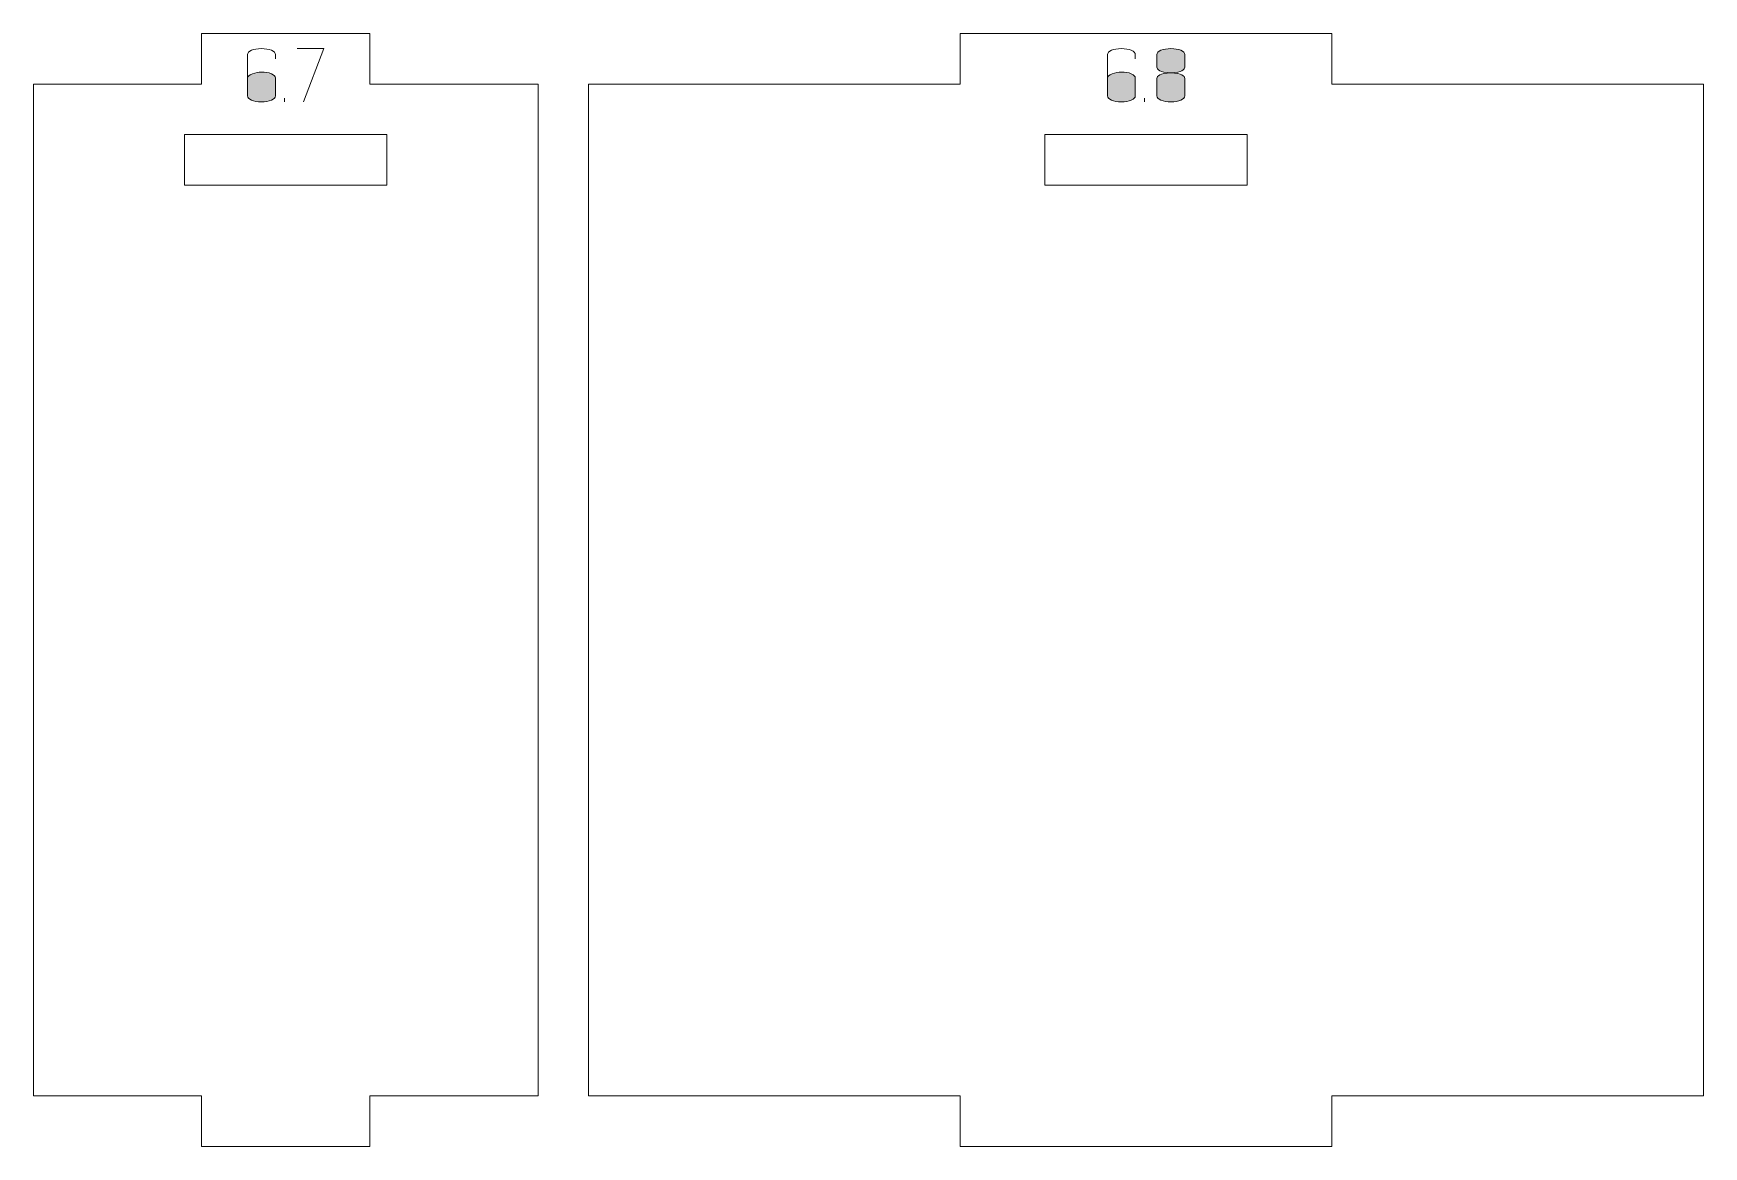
# Model space of a CAD drawing. Header units: centimetres. Extents: x -191 to 212, y -234 to 239.
# Drawn here: x 77.55 to 87.45, y -18.46 to -11.86 of the extents above; entities that cross this region are included whole.
import ezdxf

# ---------------------------------------------------------------- set-up
doc = ezdxf.new("R2010")
doc.units = ezdxf.units.CM
doc.header["$MEASUREMENT"] = 0
doc.layers.add('Capa 1', color=7, linetype='Continuous')

msp = doc.modelspace()

# ---------------------------------------------------------------- hatches: boundary and pattern name
at = {"layer": 'Capa 1', "true_color": 0x3e4095}
h = msp.add_hatch(color=175, dxfattribs=at)
edge = h.paths.add_edge_path()
edge.add_spline(control_points=[(78.90306, -12.26262), (78.87952, -12.26262), (78.85987, -12.25918), (78.84413, -12.2523), (78.82838, -12.24542), (78.82051, -12.23709), (78.82051, -12.22731), (78.82051, -12.22731), (78.82051, -12.12045), (78.82051, -12.12045), (78.82051, -12.12045), (78.82051, -11.98149), (78.82051, -11.98149), (78.82051, -11.97171), (78.82838, -11.96338), (78.84413, -11.9565), (78.85987, -11.94962), (78.87952, -11.94618), (78.90306, -11.94618), (78.9266, -11.94618), (78.94625, -11.94962), (78.96199, -11.9565), (78.97774, -11.96338), (78.98561, -11.97171), (78.98561, -11.98149), (78.98561, -11.98149), (78.98561, -12.00717), (78.98561, -12.00717), (78.98561, -12.00717), (78.98561, -11.98149), (78.98561, -11.98149), (78.98561, -11.97171), (78.97774, -11.96338), (78.96199, -11.9565), (78.94625, -11.94962), (78.9266, -11.94618), (78.90306, -11.94618), (78.87952, -11.94618), (78.85987, -11.94962), (78.84413, -11.9565), (78.82838, -11.96338), (78.82051, -11.97171), (78.82051, -11.98149), (78.82051, -11.98149), (78.82051, -12.12045), (78.82051, -12.12045), (78.82051, -12.11128), (78.83006, -12.1031), (78.84917, -12.09592), (78.86828, -12.08873), (78.88624, -12.08514), (78.90306, -12.08514), (78.9266, -12.08514), (78.94625, -12.08858), (78.96199, -12.09546), (78.97774, -12.10234), (78.98561, -12.11067), (78.98561, -12.12045), (78.98561, -12.12045), (78.98561, -12.22731), (78.98561, -12.22731), (78.98561, -12.23709), (78.97774, -12.24542), (78.96199, -12.2523), (78.94625, -12.25918), (78.9266, -12.26262), (78.90306, -12.26262)], knot_values=[0, 0, 0, 0, 0.0454545, 0.0454545, 0.0454545, 0.0909091, 0.0909091, 0.0909091, 0.1363636, 0.1363636, 0.1363636, 0.1818182, 0.1818182, 0.1818182, 0.2272727, 0.2272727, 0.2272727, 0.2727273, 0.2727273, 0.2727273, 0.3181818, 0.3181818, 0.3181818, 0.3636364, 0.3636364, 0.3636364, 0.4090909, 0.4090909, 0.4090909, 0.4545455, 0.4545455, 0.4545455, 0.5, 0.5, 0.5, 0.5454545, 0.5454545, 0.5454545, 0.5909091, 0.5909091, 0.5909091, 0.6363636, 0.6363636, 0.6363636, 0.6818182, 0.6818182, 0.6818182, 0.7272727, 0.7272727, 0.7272727, 0.7727273, 0.7727273, 0.7727273, 0.8181818, 0.8181818, 0.8181818, 0.8636364, 0.8636364, 0.8636364, 0.9090909, 0.9090909, 0.9090909, 0.9545455, 0.9545455, 0.9545455, 1, 1, 1, 1], degree=3, periodic=1)
h = msp.add_hatch(color=175, dxfattribs=at)
edge = h.paths.add_edge_path()
edge.add_spline(control_points=[(79.15254, -12.26262), (79.15254, -12.26262), (79.27362, -11.94618), (79.27362, -11.94618), (79.27362, -11.94618), (79.11402, -11.94618), (79.11402, -11.94618), (79.11402, -11.94618), (79.27362, -11.94618), (79.27362, -11.94618), (79.27362, -11.94618), (79.15254, -12.26262), (79.15254, -12.26262)], knot_values=[0, 0, 0, 0, 0.25, 0.25, 0.25, 0.5, 0.5, 0.5, 0.75, 0.75, 0.75, 1, 1, 1, 1], degree=3, periodic=1)
h = msp.add_hatch(color=175, dxfattribs=at)
edge = h.paths.add_edge_path()
edge.add_spline(control_points=[(84.00182, -12.26262), (83.97828, -12.26262), (83.95863, -12.25918), (83.94289, -12.2523), (83.92714, -12.24542), (83.91927, -12.23709), (83.91927, -12.22731), (83.91927, -12.22731), (83.91927, -12.12045), (83.91927, -12.12045), (83.91927, -12.12045), (83.91927, -11.98149), (83.91927, -11.98149), (83.91927, -11.97171), (83.92714, -11.96338), (83.94289, -11.9565), (83.95863, -11.94962), (83.97828, -11.94618), (84.00182, -11.94618), (84.02536, -11.94618), (84.04501, -11.94962), (84.06075, -11.9565), (84.0765, -11.96338), (84.08437, -11.97171), (84.08437, -11.98149), (84.08437, -11.98149), (84.08437, -12.00717), (84.08437, -12.00717), (84.08437, -12.00717), (84.08437, -11.98149), (84.08437, -11.98149), (84.08437, -11.97171), (84.0765, -11.96338), (84.06075, -11.9565), (84.04501, -11.94962), (84.02536, -11.94618), (84.00182, -11.94618), (83.97828, -11.94618), (83.95863, -11.94962), (83.94289, -11.9565), (83.92714, -11.96338), (83.91927, -11.97171), (83.91927, -11.98149), (83.91927, -11.98149), (83.91927, -12.12045), (83.91927, -12.12045), (83.91927, -12.11128), (83.92882, -12.1031), (83.94793, -12.09592), (83.96704, -12.08873), (83.985, -12.08514), (84.00182, -12.08514), (84.02536, -12.08514), (84.04501, -12.08858), (84.06075, -12.09546), (84.0765, -12.10234), (84.08437, -12.11067), (84.08437, -12.12045), (84.08437, -12.12045), (84.08437, -12.22731), (84.08437, -12.22731), (84.08437, -12.23709), (84.0765, -12.24542), (84.06075, -12.2523), (84.04501, -12.25918), (84.02536, -12.26262), (84.00182, -12.26262)], knot_values=[0, 0, 0, 0, 0.0454545, 0.0454545, 0.0454545, 0.0909091, 0.0909091, 0.0909091, 0.1363636, 0.1363636, 0.1363636, 0.1818182, 0.1818182, 0.1818182, 0.2272727, 0.2272727, 0.2272727, 0.2727273, 0.2727273, 0.2727273, 0.3181818, 0.3181818, 0.3181818, 0.3636364, 0.3636364, 0.3636364, 0.4090909, 0.4090909, 0.4090909, 0.4545455, 0.4545455, 0.4545455, 0.5, 0.5, 0.5, 0.5454545, 0.5454545, 0.5454545, 0.5909091, 0.5909091, 0.5909091, 0.6363636, 0.6363636, 0.6363636, 0.6818182, 0.6818182, 0.6818182, 0.7272727, 0.7272727, 0.7272727, 0.7727273, 0.7727273, 0.7727273, 0.8181818, 0.8181818, 0.8181818, 0.8636364, 0.8636364, 0.8636364, 0.9090909, 0.9090909, 0.9090909, 0.9545455, 0.9545455, 0.9545455, 1, 1, 1, 1], degree=3, periodic=1)
h = msp.add_hatch(color=175, dxfattribs=at)
edge = h.paths.add_edge_path()
edge.add_spline(control_points=[(84.21278, -12.05579), (84.21278, -12.06374), (84.21844, -12.07092), (84.22975, -12.07734), (84.24106, -12.08376), (84.26292, -12.08804), (84.29533, -12.09018), (84.32774, -12.08804), (84.3496, -12.08376), (84.36091, -12.07734), (84.37222, -12.07092), (84.37788, -12.06374), (84.37788, -12.05579), (84.37788, -12.05579), (84.37788, -11.98149), (84.37788, -11.98149), (84.37788, -11.97171), (84.37001, -11.96338), (84.35426, -11.9565), (84.33852, -11.94962), (84.31887, -11.94618), (84.29533, -11.94618), (84.27179, -11.94618), (84.25214, -11.94962), (84.2364, -11.9565), (84.22065, -11.96338), (84.21278, -11.97171), (84.21278, -11.98149), (84.21278, -11.98149), (84.21278, -12.05579), (84.21278, -12.05579)], knot_values=[0, 0, 0, 0, 0.1, 0.1, 0.1, 0.2, 0.2, 0.2, 0.3, 0.3, 0.3, 0.4, 0.4, 0.4, 0.5, 0.5, 0.5, 0.6, 0.6, 0.6, 0.7, 0.7, 0.7, 0.8, 0.8, 0.8, 0.9, 0.9, 0.9, 1, 1, 1, 1], degree=3, periodic=1)
h = msp.add_hatch(color=175, dxfattribs=at)
edge = h.paths.add_edge_path()
edge.add_spline(control_points=[(84.29533, -12.26262), (84.27179, -12.26262), (84.25214, -12.25918), (84.2364, -12.2523), (84.22065, -12.24542), (84.21278, -12.23709), (84.21278, -12.22731), (84.21278, -12.22731), (84.21278, -12.12412), (84.21278, -12.12412), (84.21278, -12.11586), (84.21844, -12.10868), (84.22975, -12.10257), (84.24106, -12.09645), (84.26292, -12.09232), (84.29533, -12.09018), (84.26292, -12.08804), (84.24106, -12.08376), (84.22975, -12.07734), (84.21844, -12.07092), (84.21278, -12.06374), (84.21278, -12.05579), (84.21278, -12.05579), (84.21278, -11.98149), (84.21278, -11.98149), (84.21278, -11.97171), (84.22065, -11.96338), (84.2364, -11.9565), (84.25214, -11.94962), (84.27179, -11.94618), (84.29533, -11.94618), (84.31887, -11.94618), (84.33852, -11.94962), (84.35426, -11.9565), (84.37001, -11.96338), (84.37788, -11.97171), (84.37788, -11.98149), (84.37788, -11.98149), (84.37788, -12.05579), (84.37788, -12.05579), (84.37788, -12.06374), (84.37222, -12.07092), (84.36091, -12.07734), (84.3496, -12.08376), (84.32774, -12.08804), (84.29533, -12.09018), (84.32774, -12.09232), (84.3496, -12.09645), (84.36091, -12.10257), (84.37222, -12.10868), (84.37788, -12.11586), (84.37788, -12.12412), (84.37788, -12.12412), (84.37788, -12.22731), (84.37788, -12.22731), (84.37788, -12.23709), (84.37001, -12.24542), (84.35426, -12.2523), (84.33852, -12.25918), (84.31887, -12.26262), (84.29533, -12.26262)], knot_values=[0, 0, 0, 0, 0.05, 0.05, 0.05, 0.1, 0.1, 0.1, 0.15, 0.15, 0.15, 0.2, 0.2, 0.2, 0.25, 0.25, 0.25, 0.3, 0.3, 0.3, 0.35, 0.35, 0.35, 0.4, 0.4, 0.4, 0.45, 0.45, 0.45, 0.5, 0.5, 0.5, 0.55, 0.55, 0.55, 0.6, 0.6, 0.6, 0.65, 0.65, 0.65, 0.7, 0.7, 0.7, 0.75, 0.75, 0.75, 0.8, 0.8, 0.8, 0.85, 0.85, 0.85, 0.9, 0.9, 0.9, 0.95, 0.95, 0.95, 1, 1, 1, 1], degree=3, periodic=1)
h = msp.add_hatch(color=175, dxfattribs=at)
edge = h.paths.add_edge_path()
edge.add_spline(control_points=[(78.82051, -12.22731), (78.82051, -12.23709), (78.82838, -12.24542), (78.84413, -12.2523), (78.85987, -12.25918), (78.87952, -12.26262), (78.90306, -12.26262), (78.9266, -12.26262), (78.94625, -12.25918), (78.96199, -12.2523), (78.97774, -12.24542), (78.98561, -12.23709), (78.98561, -12.22731), (78.98561, -12.22731), (78.98561, -12.12045), (78.98561, -12.12045), (78.98561, -12.11067), (78.97774, -12.10234), (78.96199, -12.09546), (78.94625, -12.08858), (78.9266, -12.08514), (78.90306, -12.08514), (78.88624, -12.08514), (78.86828, -12.08873), (78.84917, -12.09592), (78.83006, -12.1031), (78.82051, -12.11128), (78.82051, -12.12045), (78.82051, -12.12045), (78.82051, -12.22731), (78.82051, -12.22731)], knot_values=[0, 0, 0, 0, 0.1, 0.1, 0.1, 0.2, 0.2, 0.2, 0.3, 0.3, 0.3, 0.4, 0.4, 0.4, 0.5, 0.5, 0.5, 0.6, 0.6, 0.6, 0.7, 0.7, 0.7, 0.8, 0.8, 0.8, 0.9, 0.9, 0.9, 1, 1, 1, 1], degree=3, periodic=1)
h = msp.add_hatch(color=175, dxfattribs=at)
edge = h.paths.add_edge_path()
edge.add_spline(control_points=[(83.91927, -12.22731), (83.91927, -12.23709), (83.92714, -12.24542), (83.94289, -12.2523), (83.95863, -12.25918), (83.97828, -12.26262), (84.00182, -12.26262), (84.02536, -12.26262), (84.04501, -12.25918), (84.06075, -12.2523), (84.0765, -12.24542), (84.08437, -12.23709), (84.08437, -12.22731), (84.08437, -12.22731), (84.08437, -12.12045), (84.08437, -12.12045), (84.08437, -12.11067), (84.0765, -12.10234), (84.06075, -12.09546), (84.04501, -12.08858), (84.02536, -12.08514), (84.00182, -12.08514), (83.985, -12.08514), (83.96704, -12.08873), (83.94793, -12.09592), (83.92882, -12.1031), (83.91927, -12.11128), (83.91927, -12.12045), (83.91927, -12.12045), (83.91927, -12.22731), (83.91927, -12.22731)], knot_values=[0, 0, 0, 0, 0.1, 0.1, 0.1, 0.2, 0.2, 0.2, 0.3, 0.3, 0.3, 0.4, 0.4, 0.4, 0.5, 0.5, 0.5, 0.6, 0.6, 0.6, 0.7, 0.7, 0.7, 0.8, 0.8, 0.8, 0.9, 0.9, 0.9, 1, 1, 1, 1], degree=3, periodic=1)
h = msp.add_hatch(color=175, dxfattribs=at)
edge = h.paths.add_edge_path()
edge.add_spline(control_points=[(84.21278, -12.22731), (84.21278, -12.23709), (84.22065, -12.24542), (84.2364, -12.2523), (84.25214, -12.25918), (84.27179, -12.26262), (84.29533, -12.26262), (84.31887, -12.26262), (84.33852, -12.25918), (84.35426, -12.2523), (84.37001, -12.24542), (84.37788, -12.23709), (84.37788, -12.22731), (84.37788, -12.22731), (84.37788, -12.12412), (84.37788, -12.12412), (84.37788, -12.11586), (84.37222, -12.10868), (84.36091, -12.10257), (84.3496, -12.09645), (84.32774, -12.09232), (84.29533, -12.09018), (84.26292, -12.09232), (84.24106, -12.09645), (84.22975, -12.10257), (84.21844, -12.10868), (84.21278, -12.11586), (84.21278, -12.12412), (84.21278, -12.12412), (84.21278, -12.22731), (84.21278, -12.22731)], knot_values=[0, 0, 0, 0, 0.1, 0.1, 0.1, 0.2, 0.2, 0.2, 0.3, 0.3, 0.3, 0.4, 0.4, 0.4, 0.5, 0.5, 0.5, 0.6, 0.6, 0.6, 0.7, 0.7, 0.7, 0.8, 0.8, 0.8, 0.9, 0.9, 0.9, 1, 1, 1, 1], degree=3, periodic=1)
h = msp.add_hatch(color=175, dxfattribs=at)
edge = h.paths.add_edge_path()
edge.add_spline(control_points=[(79.04064, -12.26262), (79.04064, -12.26262), (79.04064, -12.24015), (79.04064, -12.24015), (79.04064, -12.24015), (79.04064, -12.26262), (79.04064, -12.26262)], knot_values=[0, 0, 0, 0, 0.5, 0.5, 0.5, 1, 1, 1, 1], degree=3, periodic=1)
h = msp.add_hatch(color=175, dxfattribs=at)
edge = h.paths.add_edge_path()
edge.add_spline(control_points=[(84.1394, -12.26262), (84.1394, -12.26262), (84.1394, -12.24015), (84.1394, -12.24015), (84.1394, -12.24015), (84.1394, -12.26262), (84.1394, -12.26262)], knot_values=[0, 0, 0, 0, 0.5, 0.5, 0.5, 1, 1, 1, 1], degree=3, periodic=1)

# ---------------------------------------------------------------- linework, layer by layer
at = {"layer": 'Capa 1', "color": 240, "lineweight": 20}
for points, knots in [([(77.55107, -12.15622), (77.55107, -12.15622), (77.55107, -18.15622), (77.55107, -18.15622), (77.55107, -18.15622), (78.5484, -18.15622), (78.5484, -18.15622), (78.5484, -18.15622), (78.5484, -18.45622), (78.5484, -18.45622), (78.5484, -18.45622), (79.54573, -18.45622), (79.54573, -18.45622), (79.54573, -18.45622), (79.54573, -18.15622), (79.54573, -18.15622), (79.54573, -18.15622), (80.54306, -18.15622), (80.54306, -18.15622), (80.54306, -18.15622), (80.54306, -12.15622), (80.54306, -12.15622), (80.54306, -12.15622), (79.54573, -12.15622), (79.54573, -12.15622), (79.54573, -12.15622), (79.54573, -11.85622), (79.54573, -11.85622), (79.54573, -11.85622), (78.5484, -11.85622), (78.5484, -11.85622), (78.5484, -11.85622), (78.5484, -12.15622), (78.5484, -12.15622), (78.5484, -12.15622), (77.55107, -12.15622), (77.55107, -12.15622)], [0, 0, 0, 0, 0.0833333, 0.0833333, 0.0833333, 0.1666667, 0.1666667, 0.1666667, 0.25, 0.25, 0.25, 0.3333333, 0.3333333, 0.3333333, 0.4166667, 0.4166667, 0.4166667, 0.5, 0.5, 0.5, 0.5833333, 0.5833333, 0.5833333, 0.6666667, 0.6666667, 0.6666667, 0.75, 0.75, 0.75, 0.8333333, 0.8333333, 0.8333333, 0.9166667, 0.9166667, 0.9166667, 1, 1, 1, 1]), ([(80.84306, -12.15622), (80.84306, -12.15622), (80.84306, -18.15622), (80.84306, -18.15622), (80.84306, -18.15622), (83.04674, -18.15622), (83.04674, -18.15622), (83.04674, -18.15622), (83.04674, -18.45622), (83.04674, -18.45622), (83.04674, -18.45622), (85.25041, -18.45622), (85.25041, -18.45622), (85.25041, -18.45622), (85.25041, -18.15622), (85.25041, -18.15622), (85.25041, -18.15622), (87.45408, -18.15622), (87.45408, -18.15622), (87.45408, -18.15622), (87.45408, -12.15622), (87.45408, -12.15622), (87.45408, -12.15622), (85.25041, -12.15622), (85.25041, -12.15622), (85.25041, -12.15622), (85.25041, -11.85622), (85.25041, -11.85622), (85.25041, -11.85622), (83.04674, -11.85622), (83.04674, -11.85622), (83.04674, -11.85622), (83.04674, -12.15622), (83.04674, -12.15622), (83.04674, -12.15622), (80.84306, -12.15622), (80.84306, -12.15622)], [0, 0, 0, 0, 0.0833333, 0.0833333, 0.0833333, 0.1666667, 0.1666667, 0.1666667, 0.25, 0.25, 0.25, 0.3333333, 0.3333333, 0.3333333, 0.4166667, 0.4166667, 0.4166667, 0.5, 0.5, 0.5, 0.5833333, 0.5833333, 0.5833333, 0.6666667, 0.6666667, 0.6666667, 0.75, 0.75, 0.75, 0.8333333, 0.8333333, 0.8333333, 0.9166667, 0.9166667, 0.9166667, 1, 1, 1, 1]), ([(78.44706, -12.75596), (78.44706, -12.75596), (79.64706, -12.75596), (79.64706, -12.75596), (79.64706, -12.75596), (79.64706, -12.45596), (79.64706, -12.45596), (79.64706, -12.45596), (78.44706, -12.45596), (78.44706, -12.45596), (78.44706, -12.45596), (78.44706, -12.75596), (78.44706, -12.75596)], [0, 0, 0, 0, 0.25, 0.25, 0.25, 0.5, 0.5, 0.5, 0.75, 0.75, 0.75, 1, 1, 1, 1]), ([(83.54857, -12.75596), (83.54857, -12.75596), (84.74857, -12.75596), (84.74857, -12.75596), (84.74857, -12.75596), (84.74857, -12.45596), (84.74857, -12.45596), (84.74857, -12.45596), (83.54857, -12.45596), (83.54857, -12.45596), (83.54857, -12.45596), (83.54857, -12.75596), (83.54857, -12.75596)], [0, 0, 0, 0, 0.25, 0.25, 0.25, 0.5, 0.5, 0.5, 0.75, 0.75, 0.75, 1, 1, 1, 1])]:
    msp.add_open_spline(points, degree=3, knots=knots, dxfattribs=at)
at = {"layer": 'Capa 1', "color": 114, "lineweight": 9}
for points, knots in [([(78.90306, -12.26262), (78.87952, -12.26262), (78.85987, -12.25918), (78.84413, -12.2523), (78.82838, -12.24542), (78.82051, -12.23709), (78.82051, -12.22731), (78.82051, -12.22731), (78.82051, -12.12045), (78.82051, -12.12045), (78.82051, -12.12045), (78.82051, -11.98149), (78.82051, -11.98149), (78.82051, -11.97171), (78.82838, -11.96338), (78.84413, -11.9565), (78.85987, -11.94962), (78.87952, -11.94618), (78.90306, -11.94618), (78.9266, -11.94618), (78.94625, -11.94962), (78.96199, -11.9565), (78.97774, -11.96338), (78.98561, -11.97171), (78.98561, -11.98149), (78.98561, -11.98149), (78.98561, -12.00717), (78.98561, -12.00717), (78.98561, -12.00717), (78.98561, -11.98149), (78.98561, -11.98149), (78.98561, -11.97171), (78.97774, -11.96338), (78.96199, -11.9565), (78.94625, -11.94962), (78.9266, -11.94618), (78.90306, -11.94618), (78.87952, -11.94618), (78.85987, -11.94962), (78.84413, -11.9565), (78.82838, -11.96338), (78.82051, -11.97171), (78.82051, -11.98149), (78.82051, -11.98149), (78.82051, -12.12045), (78.82051, -12.12045), (78.82051, -12.11128), (78.83006, -12.1031), (78.84917, -12.09592), (78.86828, -12.08873), (78.88624, -12.08514), (78.90306, -12.08514), (78.9266, -12.08514), (78.94625, -12.08858), (78.96199, -12.09546), (78.97774, -12.10234), (78.98561, -12.11067), (78.98561, -12.12045), (78.98561, -12.12045), (78.98561, -12.22731), (78.98561, -12.22731), (78.98561, -12.23709), (78.97774, -12.24542), (78.96199, -12.2523), (78.94625, -12.25918), (78.9266, -12.26262), (78.90306, -12.26262)], [0, 0, 0, 0, 0.0454545, 0.0454545, 0.0454545, 0.0909091, 0.0909091, 0.0909091, 0.1363636, 0.1363636, 0.1363636, 0.1818182, 0.1818182, 0.1818182, 0.2272727, 0.2272727, 0.2272727, 0.2727273, 0.2727273, 0.2727273, 0.3181818, 0.3181818, 0.3181818, 0.3636364, 0.3636364, 0.3636364, 0.4090909, 0.4090909, 0.4090909, 0.4545455, 0.4545455, 0.4545455, 0.5, 0.5, 0.5, 0.5454545, 0.5454545, 0.5454545, 0.5909091, 0.5909091, 0.5909091, 0.6363636, 0.6363636, 0.6363636, 0.6818182, 0.6818182, 0.6818182, 0.7272727, 0.7272727, 0.7272727, 0.7727273, 0.7727273, 0.7727273, 0.8181818, 0.8181818, 0.8181818, 0.8636364, 0.8636364, 0.8636364, 0.9090909, 0.9090909, 0.9090909, 0.9545455, 0.9545455, 0.9545455, 1, 1, 1, 1]), ([(79.15254, -12.26262), (79.15254, -12.26262), (79.27362, -11.94618), (79.27362, -11.94618), (79.27362, -11.94618), (79.11402, -11.94618), (79.11402, -11.94618), (79.11402, -11.94618), (79.27362, -11.94618), (79.27362, -11.94618), (79.27362, -11.94618), (79.15254, -12.26262), (79.15254, -12.26262)], [0, 0, 0, 0, 0.25, 0.25, 0.25, 0.5, 0.5, 0.5, 0.75, 0.75, 0.75, 1, 1, 1, 1]), ([(84.00182, -12.26262), (83.97828, -12.26262), (83.95863, -12.25918), (83.94289, -12.2523), (83.92714, -12.24542), (83.91927, -12.23709), (83.91927, -12.22731), (83.91927, -12.22731), (83.91927, -12.12045), (83.91927, -12.12045), (83.91927, -12.12045), (83.91927, -11.98149), (83.91927, -11.98149), (83.91927, -11.97171), (83.92714, -11.96338), (83.94289, -11.9565), (83.95863, -11.94962), (83.97828, -11.94618), (84.00182, -11.94618), (84.02536, -11.94618), (84.04501, -11.94962), (84.06075, -11.9565), (84.0765, -11.96338), (84.08437, -11.97171), (84.08437, -11.98149), (84.08437, -11.98149), (84.08437, -12.00717), (84.08437, -12.00717), (84.08437, -12.00717), (84.08437, -11.98149), (84.08437, -11.98149), (84.08437, -11.97171), (84.0765, -11.96338), (84.06075, -11.9565), (84.04501, -11.94962), (84.02536, -11.94618), (84.00182, -11.94618), (83.97828, -11.94618), (83.95863, -11.94962), (83.94289, -11.9565), (83.92714, -11.96338), (83.91927, -11.97171), (83.91927, -11.98149), (83.91927, -11.98149), (83.91927, -12.12045), (83.91927, -12.12045), (83.91927, -12.11128), (83.92882, -12.1031), (83.94793, -12.09592), (83.96704, -12.08873), (83.985, -12.08514), (84.00182, -12.08514), (84.02536, -12.08514), (84.04501, -12.08858), (84.06075, -12.09546), (84.0765, -12.10234), (84.08437, -12.11067), (84.08437, -12.12045), (84.08437, -12.12045), (84.08437, -12.22731), (84.08437, -12.22731), (84.08437, -12.23709), (84.0765, -12.24542), (84.06075, -12.2523), (84.04501, -12.25918), (84.02536, -12.26262), (84.00182, -12.26262)], [0, 0, 0, 0, 0.0454545, 0.0454545, 0.0454545, 0.0909091, 0.0909091, 0.0909091, 0.1363636, 0.1363636, 0.1363636, 0.1818182, 0.1818182, 0.1818182, 0.2272727, 0.2272727, 0.2272727, 0.2727273, 0.2727273, 0.2727273, 0.3181818, 0.3181818, 0.3181818, 0.3636364, 0.3636364, 0.3636364, 0.4090909, 0.4090909, 0.4090909, 0.4545455, 0.4545455, 0.4545455, 0.5, 0.5, 0.5, 0.5454545, 0.5454545, 0.5454545, 0.5909091, 0.5909091, 0.5909091, 0.6363636, 0.6363636, 0.6363636, 0.6818182, 0.6818182, 0.6818182, 0.7272727, 0.7272727, 0.7272727, 0.7727273, 0.7727273, 0.7727273, 0.8181818, 0.8181818, 0.8181818, 0.8636364, 0.8636364, 0.8636364, 0.9090909, 0.9090909, 0.9090909, 0.9545455, 0.9545455, 0.9545455, 1, 1, 1, 1]), ([(84.21278, -12.05579), (84.21278, -12.06374), (84.21844, -12.07092), (84.22975, -12.07734), (84.24106, -12.08376), (84.26292, -12.08804), (84.29533, -12.09018), (84.32774, -12.08804), (84.3496, -12.08376), (84.36091, -12.07734), (84.37222, -12.07092), (84.37788, -12.06374), (84.37788, -12.05579), (84.37788, -12.05579), (84.37788, -11.98149), (84.37788, -11.98149), (84.37788, -11.97171), (84.37001, -11.96338), (84.35426, -11.9565), (84.33852, -11.94962), (84.31887, -11.94618), (84.29533, -11.94618), (84.27179, -11.94618), (84.25214, -11.94962), (84.2364, -11.9565), (84.22065, -11.96338), (84.21278, -11.97171), (84.21278, -11.98149), (84.21278, -11.98149), (84.21278, -12.05579), (84.21278, -12.05579)], [0, 0, 0, 0, 0.1, 0.1, 0.1, 0.2, 0.2, 0.2, 0.3, 0.3, 0.3, 0.4, 0.4, 0.4, 0.5, 0.5, 0.5, 0.6, 0.6, 0.6, 0.7, 0.7, 0.7, 0.8, 0.8, 0.8, 0.9, 0.9, 0.9, 1, 1, 1, 1]), ([(84.29533, -12.26262), (84.27179, -12.26262), (84.25214, -12.25918), (84.2364, -12.2523), (84.22065, -12.24542), (84.21278, -12.23709), (84.21278, -12.22731), (84.21278, -12.22731), (84.21278, -12.12412), (84.21278, -12.12412), (84.21278, -12.11586), (84.21844, -12.10868), (84.22975, -12.10257), (84.24106, -12.09645), (84.26292, -12.09232), (84.29533, -12.09018), (84.26292, -12.08804), (84.24106, -12.08376), (84.22975, -12.07734), (84.21844, -12.07092), (84.21278, -12.06374), (84.21278, -12.05579), (84.21278, -12.05579), (84.21278, -11.98149), (84.21278, -11.98149), (84.21278, -11.97171), (84.22065, -11.96338), (84.2364, -11.9565), (84.25214, -11.94962), (84.27179, -11.94618), (84.29533, -11.94618), (84.31887, -11.94618), (84.33852, -11.94962), (84.35426, -11.9565), (84.37001, -11.96338), (84.37788, -11.97171), (84.37788, -11.98149), (84.37788, -11.98149), (84.37788, -12.05579), (84.37788, -12.05579), (84.37788, -12.06374), (84.37222, -12.07092), (84.36091, -12.07734), (84.3496, -12.08376), (84.32774, -12.08804), (84.29533, -12.09018), (84.32774, -12.09232), (84.3496, -12.09645), (84.36091, -12.10257), (84.37222, -12.10868), (84.37788, -12.11586), (84.37788, -12.12412), (84.37788, -12.12412), (84.37788, -12.22731), (84.37788, -12.22731), (84.37788, -12.23709), (84.37001, -12.24542), (84.35426, -12.2523), (84.33852, -12.25918), (84.31887, -12.26262), (84.29533, -12.26262)], [0, 0, 0, 0, 0.05, 0.05, 0.05, 0.1, 0.1, 0.1, 0.15, 0.15, 0.15, 0.2, 0.2, 0.2, 0.25, 0.25, 0.25, 0.3, 0.3, 0.3, 0.35, 0.35, 0.35, 0.4, 0.4, 0.4, 0.45, 0.45, 0.45, 0.5, 0.5, 0.5, 0.55, 0.55, 0.55, 0.6, 0.6, 0.6, 0.65, 0.65, 0.65, 0.7, 0.7, 0.7, 0.75, 0.75, 0.75, 0.8, 0.8, 0.8, 0.85, 0.85, 0.85, 0.9, 0.9, 0.9, 0.95, 0.95, 0.95, 1, 1, 1, 1]), ([(78.82051, -12.22731), (78.82051, -12.23709), (78.82838, -12.24542), (78.84413, -12.2523), (78.85987, -12.25918), (78.87952, -12.26262), (78.90306, -12.26262), (78.9266, -12.26262), (78.94625, -12.25918), (78.96199, -12.2523), (78.97774, -12.24542), (78.98561, -12.23709), (78.98561, -12.22731), (78.98561, -12.22731), (78.98561, -12.12045), (78.98561, -12.12045), (78.98561, -12.11067), (78.97774, -12.10234), (78.96199, -12.09546), (78.94625, -12.08858), (78.9266, -12.08514), (78.90306, -12.08514), (78.88624, -12.08514), (78.86828, -12.08873), (78.84917, -12.09592), (78.83006, -12.1031), (78.82051, -12.11128), (78.82051, -12.12045), (78.82051, -12.12045), (78.82051, -12.22731), (78.82051, -12.22731)], [0, 0, 0, 0, 0.1, 0.1, 0.1, 0.2, 0.2, 0.2, 0.3, 0.3, 0.3, 0.4, 0.4, 0.4, 0.5, 0.5, 0.5, 0.6, 0.6, 0.6, 0.7, 0.7, 0.7, 0.8, 0.8, 0.8, 0.9, 0.9, 0.9, 1, 1, 1, 1]), ([(83.91927, -12.22731), (83.91927, -12.23709), (83.92714, -12.24542), (83.94289, -12.2523), (83.95863, -12.25918), (83.97828, -12.26262), (84.00182, -12.26262), (84.02536, -12.26262), (84.04501, -12.25918), (84.06075, -12.2523), (84.0765, -12.24542), (84.08437, -12.23709), (84.08437, -12.22731), (84.08437, -12.22731), (84.08437, -12.12045), (84.08437, -12.12045), (84.08437, -12.11067), (84.0765, -12.10234), (84.06075, -12.09546), (84.04501, -12.08858), (84.02536, -12.08514), (84.00182, -12.08514), (83.985, -12.08514), (83.96704, -12.08873), (83.94793, -12.09592), (83.92882, -12.1031), (83.91927, -12.11128), (83.91927, -12.12045), (83.91927, -12.12045), (83.91927, -12.22731), (83.91927, -12.22731)], [0, 0, 0, 0, 0.1, 0.1, 0.1, 0.2, 0.2, 0.2, 0.3, 0.3, 0.3, 0.4, 0.4, 0.4, 0.5, 0.5, 0.5, 0.6, 0.6, 0.6, 0.7, 0.7, 0.7, 0.8, 0.8, 0.8, 0.9, 0.9, 0.9, 1, 1, 1, 1]), ([(84.21278, -12.22731), (84.21278, -12.23709), (84.22065, -12.24542), (84.2364, -12.2523), (84.25214, -12.25918), (84.27179, -12.26262), (84.29533, -12.26262), (84.31887, -12.26262), (84.33852, -12.25918), (84.35426, -12.2523), (84.37001, -12.24542), (84.37788, -12.23709), (84.37788, -12.22731), (84.37788, -12.22731), (84.37788, -12.12412), (84.37788, -12.12412), (84.37788, -12.11586), (84.37222, -12.10868), (84.36091, -12.10257), (84.3496, -12.09645), (84.32774, -12.09232), (84.29533, -12.09018), (84.26292, -12.09232), (84.24106, -12.09645), (84.22975, -12.10257), (84.21844, -12.10868), (84.21278, -12.11586), (84.21278, -12.12412), (84.21278, -12.12412), (84.21278, -12.22731), (84.21278, -12.22731)], [0, 0, 0, 0, 0.1, 0.1, 0.1, 0.2, 0.2, 0.2, 0.3, 0.3, 0.3, 0.4, 0.4, 0.4, 0.5, 0.5, 0.5, 0.6, 0.6, 0.6, 0.7, 0.7, 0.7, 0.8, 0.8, 0.8, 0.9, 0.9, 0.9, 1, 1, 1, 1]), ([(79.04064, -12.26262), (79.04064, -12.26262), (79.04064, -12.24015), (79.04064, -12.24015), (79.04064, -12.24015), (79.04064, -12.26262), (79.04064, -12.26262)], [0, 0, 0, 0, 0.5, 0.5, 0.5, 1, 1, 1, 1]), ([(84.1394, -12.26262), (84.1394, -12.26262), (84.1394, -12.24015), (84.1394, -12.24015), (84.1394, -12.24015), (84.1394, -12.26262), (84.1394, -12.26262)], [0, 0, 0, 0, 0.5, 0.5, 0.5, 1, 1, 1, 1])]:
    msp.add_open_spline(points, degree=3, knots=knots, dxfattribs=at)

doc.saveas('drawing.dxf')
